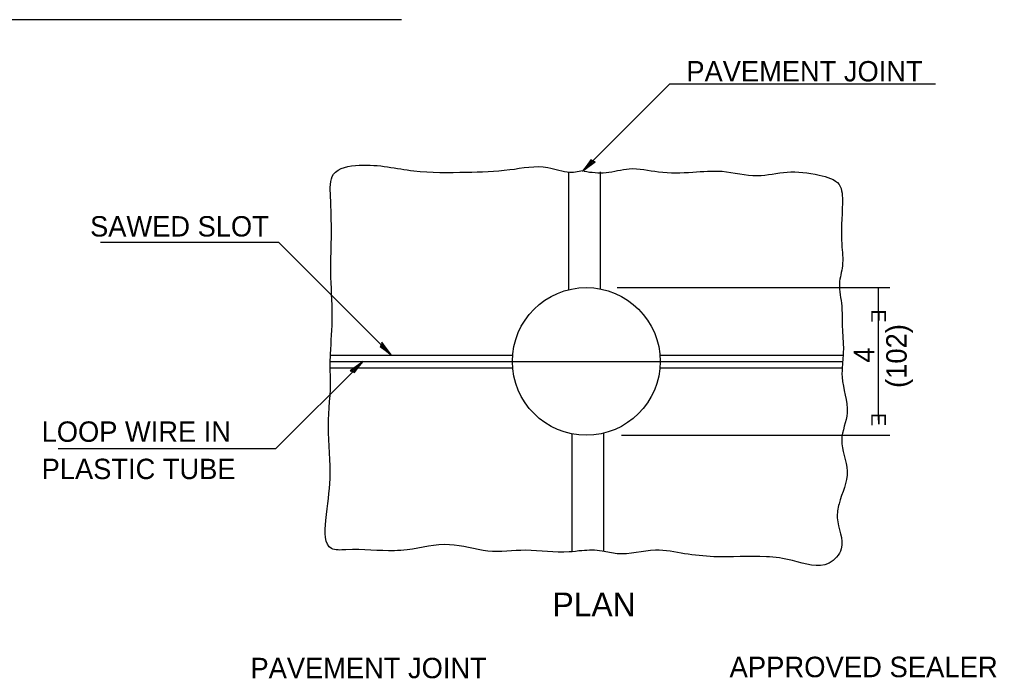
# Model space of a CAD drawing. Extents: x 74609 to 75969, y 51431 to 52244.
# Drawn here: x 75493.5 to 75600.8, y 51949.9 to 52022.3 of the extents above; entities that cross this region are included whole.
import ezdxf

# ---------------------------------------------------------------- set-up
doc = ezdxf.new("R2010")
doc.units = 0
for name, color, linetype in [('Design_EX_Roadway Notes', 7, 'Continuous'), ('Sheets_General Details', 7, 'Continuous'), ('Topo_Building', 7, 'Continuous')]:
    doc.layers.add(name, color=color, linetype=linetype)

msp = doc.modelspace()

# ---------------------------------------------------------------- linework, layer by layer
at = {"layer": 'Design_EX_Roadway Notes'}
for p, q in [((75555.34, 52005.65), (75564.94, 52015.24)), ((75564.94, 52015.24), (75594.11, 52015.24)), ((75521.97, 51997.8), (75502.36, 51997.8)), ((75534.34, 51985.43), (75521.97, 51997.8)), ((75559.14, 51992.85), (75589.09, 51992.85)), ((75587.87, 51978.28), (75587.87, 51992.85)), ((75521.61, 51975.12), (75531.22, 51984.73)), ((75559.62, 51976.61), (75589.09, 51976.61)), ((75521.61, 51975.12), (75497.7, 51975.12))]:
    msp.add_line(p, q, dxfattribs=at)
for points in [[(75556.48, 52006.75), (75556.26, 52006.89), (75555.86, 52006.32), (75555.34, 52005.65), (75556.08, 52006.2), (75556.74, 52006.67), (75556.48, 52006.75), (75556.32, 52006.81), (75555.75, 52006.05), (75556.61, 52006.65), (75556.36, 52006.68), (75556.07, 52006.36), (75556.4, 52006.61)], [(75533.23, 51986.56), (75533.11, 51986.37), (75533.65, 51985.96), (75534.34, 51985.43), (75533.77, 51986.18), (75533.3, 51986.84), (75533.23, 51986.56), (75533.16, 51986.41), (75533.92, 51985.83), (75533.33, 51986.69), (75533.29, 51986.44), (75533.62, 51986.16), (75533.37, 51986.49)]]:
    msp.add_lwpolyline(points, dxfattribs=at)
at = {"layer": 'Sheets_General Details'}
msp.add_line((75393.96, 52022.32), (75535.46, 52022.32), dxfattribs=at)
at = {"layer": 'Topo_Building'}
for p, q in [((75553.83, 51992.64), (75553.83, 52005.57)), ((75557.3, 51992.7), (75557.3, 52005.57)), ((75527.6, 51985.43), (75547.66, 51985.43)), ((75563.84, 51985.43), (75583.91, 51985.43)), ((75527.6, 51984.73), (75555.75, 51984.73)), ((75527.6, 51984.04), (75547.66, 51984.04)), ((75555.75, 51984.73), (75583.91, 51984.73)), ((75563.84, 51984.04), (75583.91, 51984.04)), ((75554.2, 51963.89), (75554.2, 51976.75)), ((75557.67, 51963.89), (75557.67, 51976.85))]:
    msp.add_line(p, q, dxfattribs=at)
msp.add_lwpolyline([(75530.07, 51983.62), (75530.28, 51983.5), (75530.68, 51984.05), (75531.22, 51984.73), (75530.47, 51984.18), (75529.8, 51983.69), (75530.07, 51983.62), (75530.24, 51983.56), (75530.8, 51984.31), (75529.95, 51983.72), (75530.2, 51983.69), (75530.49, 51984.01), (75530.15, 51983.76)], dxfattribs=at)
msp.add_circle((75555.75, 51984.73), 8.12, dxfattribs=at)
msp.add_spline([(75555.5, 52005.63), (75557.92, 52005.49), (75560.47, 52005.91), (75563.68, 52005.58), (75567.46, 52005.54), (75570.67, 52005.63), (75574.55, 52005.16), (75577.81, 52005.54), (75581.35, 52005.21), (75583.53, 52004.17), (75583.9, 52002.13), (75583.82, 51997.6), (75583.9, 51995.23), (75583.57, 51993.3), (75583.82, 51990.8), (75583.86, 51988.87), (75584, 51986.27), (75583.9, 51984.43), (75583.86, 51983), (75584.42, 51979.08), (75583.82, 51976.1), (75584.42, 51972.66), (75583.53, 51969.07), (75583.33, 51967.52), (75583.76, 51964.11), (75582.44, 51962.55), (75578.42, 51962.83), (75575.54, 51963.26), (75569.77, 51963.26), (75566.56, 51963.59), (75563.35, 51963.96), (75559.14, 51963.59), (75557.49, 51963.88), (75555.27, 51963.92), (75553.86, 51963.78), (75549.09, 51963.96), (75544.93, 51963.88), (75540.72, 51964.58), (75536.05, 51964.02), (75534.68, 51963.92), (75529.34, 51964.02), (75527.74, 51964.15), (75527.13, 51967.23), (75527.6, 51971.85), (75527.41, 51977.61), (75527.64, 51983), (75527.6, 51984.19), (75527.64, 51985.54), (75527.83, 51989.71), (75527.68, 51994.58), (75527.74, 51998.78), (75527.64, 52002.85), (75527.97, 52005.3), (75530.8, 52006.3), (75536.8, 52005.68), (75542.57, 52005.54), (75547.33, 52005.81), (75551.54, 52006.05), (75553.96, 52005.54), (75555.56, 52005.77)], degree=3, dxfattribs=at)

# ---------------------------------------------------------------- texts
at = {"layer": 'Design_EX_Roadway Notes'}
for s, height, p in [('PAVEMENT JOINT', 2.2398, (75566.75, 52015.51)), ('SAWED SLOT', 2.24, (75501.22, 51998.46)), ('LOOP WIRE IN', 2.2398, (75495.9, 51975.89)), ('PLASTIC TUBE', 2.2398, (75495.9, 51971.79)), ('PLAN', 2.615, (75552.04, 51956.7)), ('PAVEMENT JOINT', 2.2398, (75518.85, 51949.9)), ('APPROVED SEALER', 2.2533, (75571.49, 51950.01))]:
    msp.add_text(s, height=height, dxfattribs=at).set_placement(p)
for s, height, rotation, p in [('E', 1.61, 270, (75587.06, 51990.43)), ('(102)', 2.25, 90, (75590.96, 51981.81)), ('4', 2.24, 90, (75587.39, 51984.6)), ('E', 1.61, 270, (75587.06, 51979.05))]:
    msp.add_text(s, height=height, rotation=rotation, dxfattribs=at).set_placement(p)

doc.saveas('drawing.dxf')
